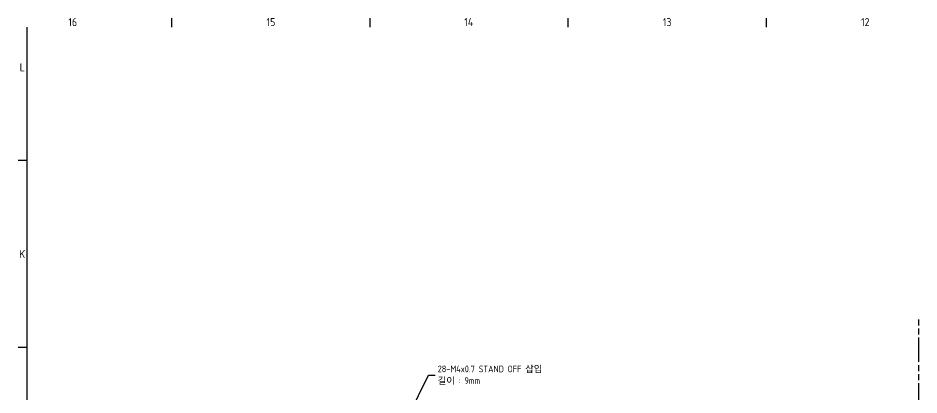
# Model space of a CAD drawing. Header units: millimetres. Extents: x 0 to 2378, y 0 to 1682.
# Drawn here: x 33 to 709, y 1366 to 1649 of the extents above; entities that cross this region are included whole.
import ezdxf

# ---------------------------------------------------------------- set-up
doc = ezdxf.new("R2010")
doc.units = ezdxf.units.MM
doc.header["$LTSCALE"] = 2
doc.linetypes.add('DOUBLE_DASH_CHAIN', pattern=[1.2403, 0.6614, -0.0827, 0.1654, -0.0827, 0.1654, -0.0827])
doc.layers.get('0').update_dxf_attribs({"color": 3, "lineweight": 25})
for name, color, linetype, lineweight in [('경계(ISO)', 7, 'Continuous', 25), ('기호(ISO)', 5, 'Continuous', 25), ('스케치 형상(ISO)', 3, 'Continuous', 25)]:
    doc.layers.add(name, color=color, linetype=linetype, lineweight=lineweight)
doc.styles.add('문자 텍스트_PSTEK_POSCO', font='isocp.shx')
doc.styles.add('치수 텍스트_PSTEK_POSCO', font='isocp.shx')
doc.dimstyles.new('치수_PSTEK_POSCO$7', dxfattribs={"dimscale": 2, "dimtxt": 2.5, "dimasz": 2.5, "dimexe": 2, "dimexo": 2.5, "dimgap": 1, "dimtad": 1, "dimrnd": 1e-08, "dimdsep": 46, "dimtxsty": '치수 텍스트_PSTEK_POSCO', "dimcen": 0.09, "dimdle": 10, "dimclrd": 7, "dimclre": 7, "dimclrt": 2, "dimadec": 1, "dimazin": 2, "dimtfac": 1, "dimtmove": 0, "dimatfit": 3, "dimfxl": 0, "dimtolj": 1, "dimlwd": -1, "dimlwe": -1, "dimarcsym": 0})

# ---------------------------------------------------------------- blocks, each defined once
blk = doc.blocks.new('경계 Default Border')
at = {"layer": '경계(ISO)'}
for p, q in [((74.31, 821), (74.31, 824.4)), ((148.63, 821), (148.63, 824.4)), ((222.94, 821), (222.94, 824.4)), ((297.25, 821), (297.25, 824.4)), ((20, 770.92), (16.6, 770.92)), ((20, 700.83), (16.6, 700.83))]:
    blk.add_line(p, q, dxfattribs=at)
at = {"layer": '경계(ISO)', "flags": 128}
blk.add_lwpolyline([(20, 20), (20, 821)], dxfattribs=at)
at = {"layer": '경계(ISO)', "color": 2, "char_height": 3, "attachment_point": 7, "style": '문자 텍스트_PSTEK_POSCO'}
for s, insert in [('16', (35.47, 821.37)), ('15', (109.79, 821.37)), ('14', (183.93, 821.4)), ('13', (258.41, 821.37)), ('12', (332.72, 821.37)), ('L', (17.24, 804.43)), ('K', (17.08, 734.36))]:
    blk.add_mtext(s, dxfattribs=dict(at, insert=insert))

msp = doc.modelspace()

# ---------------------------------------------------------------- linework, layer by layer
at = {"layer": '스케치 형상(ISO)', "color": 6, "linetype": 'DOUBLE_DASH_CHAIN', "ltscale": 13.796843}
msp.add_line((708.905, 1014.328), (708.905, 1425.021), dxfattribs=at)

# ---------------------------------------------------------------- block references
at = {"xscale": 2, "yscale": 2, "zscale": 2}
msp.add_blockref('경계 Default Border', (0, 0), dxfattribs=at)

# ---------------------------------------------------------------- texts
at = {"layer": '기호(ISO)', "color": 2, "insert": (347.947, 1380.925), "char_height": 5, "width": 94.73415, "attachment_point": 4, "line_spacing_factor": 1.05, "style": '치수 텍스트_PSTEK_POSCO'}
msp.add_mtext('{28-M4x0.7 STAND OFF 삽입 \\P길이 : 9mm}', dxfattribs=at)

# ---------------------------------------------------------------- leaders
at = {"layer": '기호(ISO)', "color": 7, "annotation_type": 0, "has_hookline": 1, "hookline_direction": 0, "text_width": 80.247}
msp.add_leader([(303.125, 1304.009), (340.947, 1380.925), (345.947, 1380.925)], dimstyle='치수_PSTEK_POSCO$7', override={"dimtad": 0}, dxfattribs=at)

doc.saveas('drawing.dxf')
